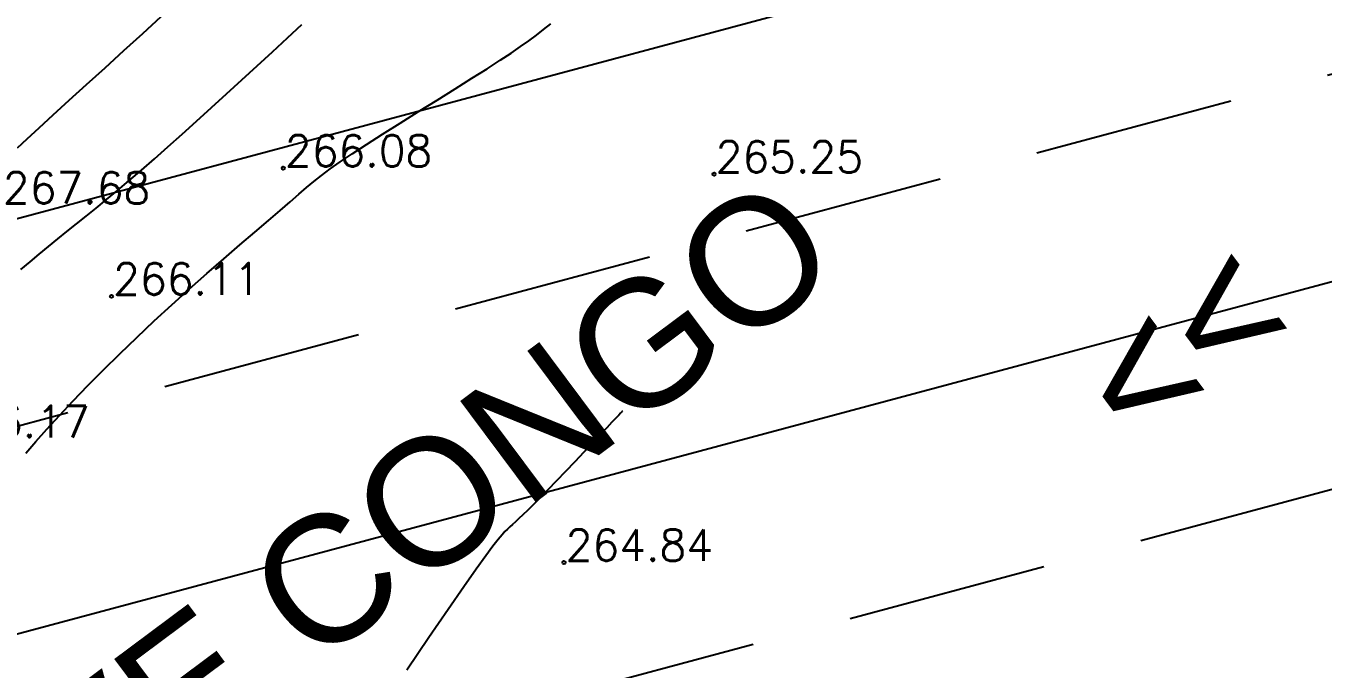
# Model space of a CAD drawing. Extents: x 524954 to 526204, y 9523489 to 9524010.
# Drawn here: x 525995.9 to 526036.96, y 9523672.69 to 9523693.05 of the extents above; entities that cross this region are included whole.
import ezdxf

# ---------------------------------------------------------------- set-up
doc = ezdxf.new("R2010")
doc.units = 0
doc.header["$PDMODE"] = 33
doc.header["$PDSIZE"] = 0.1
doc.linetypes.add('ACAD_ISO12W100', pattern=[21, 12, -3, 0, -3, 0, -3])
doc.linetypes.add('CACHE2', pattern=[4.7625, 3.175, -1.5875])
for name, color, linetype in [('Bord Fleuve', 4, 'ACAD_ISO12W100'), ('CN_01_00', 3, 'Continuous'), ('CN_02_00', 4, 'Continuous'), ('CN_05_00', 6, 'Continuous'), ('TopoAlt', 3, 'Continuous'), ('TOPOJIS', 7, 'Continuous'), ('Toponomie', 7, 'CACHE2')]:
    doc.layers.add(name, color=color, linetype=linetype)
doc.styles.add('Simplex 1.0', font='Simplex.shx', dxfattribs={"width": 0.99, "height": 1})
doc.styles.get("Standard").update_dxf_attribs({"font": 'arial.ttf'})

# ---------------------------------------------------------------- blocks, each defined once
blk = doc.blocks.new('TCPOINT M')
at = {"color": 0}
blk.add_point((0, 0), dxfattribs=at)
at = {"layer": 'TopoAlt', "style": 'Simplex 1.0', "width": 0.99}
blk.add_attdef('ALT', (0.15, 0.15), '', height=1, dxfattribs=at)

msp = doc.modelspace()

# ---------------------------------------------------------------- hatches: boundary and pattern name
at = {"layer": 'Bord Fleuve', "ltscale": 0.5}
h = msp.add_hatch(dxfattribs=at)
h.set_pattern_fill('ANSI33', color=256, scale=2, angle=330, style=0)
h.paths.add_polyline_path([(526101.715, 9523771.778), (526101.498, 9523728.689), (526067.042, 9523702.1), (526048.223, 9523678.528), (526031.816, 9523676.184), (526027.837, 9523671.249), (526016.46, 9523661.911), (526012.684, 9523655.259), (526010.342, 9523652.337), (526009.349, 9523649.826), (526002.836, 9523644.901), (526001.359, 9523638.704), (525998.552, 9523634.868), (525992.641, 9523630.59), (525971.373, 9523621.771), (525946.333, 9523622.282), (525936.503, 9523619.892), (525930.695, 9523617.923), (525919.699, 9523615.395), (525895.841, 9523612.948), (525885.599, 9523613.628), (525875.196, 9523613.421), (525867.372, 9523614.558), (525859.164, 9523613.749), (525850.68, 9523611.584), (525842.877, 9523609.413), (525834.137, 9523605.724), (525821.783, 9523602.11), (525815.903, 9523600.185), (525796.184, 9523594.113), (525774.026, 9523585.199), (525767.099, 9523581.761), (525763.989, 9523580.32), (525760.33, 9523578.539), (525748.039, 9523572.413), (525744.059, 9523571.766), (525739.195, 9523569.005), (525726.381, 9523563.785), (525719.788, 9523561.814), (525707.248, 9523554.536), (525700.147, 9523552.212), (525692.212, 9523549.16), (525674.921, 9523545.702), (525662.522, 9523542.332), (525644.942, 9523541.016), (525635.899, 9523540.053), (525621.612, 9523536.522), (525609.298, 9523533.789), (525593.484, 9523529.477), (525590.482, 9523529.837), (525587.338, 9523528.188), (525575.413, 9523524.864), (525573.541, 9523524.376), (525537.559, 9523507.804), (525536.053, 9523507.312), (525509.961, 9523500.658), (525472.702, 9523501.018), (525453.195, 9523495.13), (525425.264, 9523493.316), (525409.725, 9523500.229), (525383.624, 9523517.145), (525374.857, 9523528.592), (525397.503, 9523550.219), (525408.728, 9523544.096), (525423.511, 9523536.311), (525445.736, 9523537.578), (525453.966, 9523539.782), (525464.454, 9523546.087), (525473.153, 9523547.827), (525482.046, 9523548.599), (525491.438, 9523548.246), (525499.251, 9523546.152), (525510.455, 9523545.914), (525524.182, 9523548.573), (525533.752, 9523550.446), (525539.312, 9523550.42), (525543.959, 9523554.529), (525548.966, 9523556.567), (525556.157, 9523559.482), (525565.701, 9523562.659), (525575.687, 9523565.927), (525586.045, 9523569.089), (525592.726, 9523570.833), (525599.232, 9523573.013), (525615.849, 9523577.326), (525625.16, 9523582.583), (525628.685, 9523586.517), (525632.523, 9523586.625), (525648.079, 9523583.088), (525655.429, 9523583.638), (525665.347, 9523586.334), (525670.505, 9523587.365), (525674.974, 9523592.31), (525681.363, 9523595.427), (525690.374, 9523596.897), (525696.726, 9523596.667), (525703.112, 9523600.372), (525712.502, 9523603.181), (525720.951, 9523606.622), (525729.973, 9523611.744), (525735.094, 9523612.577), (525741.896, 9523615.967), (525746.088, 9523618.007), (525749.05, 9523619.379), (525756.94, 9523623.296), (525766.831, 9523627.898), (525804.249, 9523638.101), (525817.576, 9523642.025), (525828.432, 9523644.919), (525839.805, 9523649.896), (525846.166, 9523651.166), (525855.839, 9523655.822), (525867.776, 9523655.711), (525877.503, 9523655.632), (525886.144, 9523654.198), (525894.786, 9523653.829), (525911.157, 9523655.506), (525918.652, 9523656.801), (525925.004, 9523658.249), (525933.183, 9523660.832), (525939.613, 9523663.374), (525944.509, 9523665.893), (525950.393, 9523669.022), (525957.623, 9523672.73), (525962.986, 9523676.276), (525970.165, 9523679.965), (525973.599, 9523682.924), (525976.261, 9523684.646), (525980.145, 9523686.246), (525987.591, 9523689.162), (525991.967, 9523692.966), (525998.543, 9523697.851), (526003.542, 9523703.73), (526012.581, 9523711.677), (526026.66, 9523716.709), (526030.85, 9523726.011), (526046.387, 9523740.613), (526052.355, 9523745.599), (526061.927, 9523759.011), (526073.275, 9523760.379), (526077.818, 9523761.95), (526083.981, 9523762.217)])
h.paths.add_polyline_path([(525512.661, 9523516.101), (525534.357, 9523523.257), (525535.319, 9523520.342), (525513.623, 9523513.186)], flags=24)
h.paths.add_polyline_path([(525743.331, 9523593.045), (525764.315, 9523602.078), (525765.529, 9523599.259), (525744.545, 9523590.226)], flags=24)
h.paths.add_polyline_path([(525983.194, 9523662.071), (526001.508, 9523675.73), (526003.343, 9523673.269), (525985.029, 9523659.611)], flags=24)

# ---------------------------------------------------------------- linework, layer by layer
at = {"layer": 'CN_01_00', "elevation": 267, "flags": 128}
msp.add_lwpolyline([(525995.742, 9523685.337), (525996.035, 9523685.583), (525996.327, 9523685.828), (525996.619, 9523686.069), (525996.91, 9523686.307), (525997.202, 9523686.543), (525997.5, 9523686.782), (525997.805, 9523687.027), (525998.121, 9523687.283), (525998.451, 9523687.553), (525998.799, 9523687.841), (525999.166, 9523688.152), (525999.557, 9523688.488), (525999.968, 9523688.847), (526000.398, 9523689.227), (526000.844, 9523689.625), (526001.303, 9523690.039), (526001.772, 9523690.465), (526002.251, 9523690.9), (526002.735, 9523691.343), (526003.221, 9523691.789), (526003.705, 9523692.234), (526004.178, 9523692.671), (526004.635, 9523693.094)], dxfattribs=at)
at = {"layer": 'CN_02_00', "flags": 128}
for points, elevation in [([(525995.633, 9523689.19), (525995.946, 9523689.478), (525996.319, 9523689.823), (525996.764, 9523690.231), (525997.271, 9523690.694), (525997.823, 9523691.197), (525998.406, 9523691.727), (525999.004, 9523692.271), (525999.602, 9523692.814), (526000.183, 9523693.343)], 268), ([(525995.903, 9523679.53), (525996.215, 9523679.892), (525996.57, 9523680.29), (525996.967, 9523680.721), (525997.4, 9523681.181), (525997.865, 9523681.664), (525998.358, 9523682.163), (525998.875, 9523682.674), (525999.41, 9523683.191), (525999.96, 9523683.709), (526000.52, 9523684.223), (526001.08, 9523684.726), (526001.632, 9523685.212), (526002.167, 9523685.677), (526002.675, 9523686.115), (526003.148, 9523686.52), (526003.576, 9523686.886), (526003.95, 9523687.208), (526004.266, 9523687.483), (526004.537, 9523687.72), (526004.781, 9523687.931), (526005.016, 9523688.126), (526005.26, 9523688.319), (526005.53, 9523688.521), (526005.846, 9523688.744), (526006.225, 9523688.999), (526006.678, 9523689.294), (526007.193, 9523689.623), (526007.75, 9523689.975), (526008.33, 9523690.338), (526008.914, 9523690.703), (526009.483, 9523691.057), (526010.017, 9523691.392), (526010.496, 9523691.695), (526010.908, 9523691.96), (526011.258, 9523692.19), (526011.559, 9523692.395), (526011.823, 9523692.581), (526012.061, 9523692.757), (526012.287, 9523692.932), (526012.513, 9523693.112)], 266)]:
    msp.add_lwpolyline(points, dxfattribs=dict(at, elevation=elevation))
at = {"layer": 'CN_05_00', "elevation": 265, "flags": 128}
msp.add_lwpolyline([(526014.785, 9523680.86), (526014.784, 9523680.859), (526014.777, 9523680.852), (526014.759, 9523680.832), (526014.723, 9523680.794), (526014.663, 9523680.731), (526014.574, 9523680.636), (526014.45, 9523680.505), (526014.285, 9523680.329), (526014.076, 9523680.107), (526013.831, 9523679.847), (526013.559, 9523679.559), (526013.272, 9523679.256), (526012.98, 9523678.948), (526012.693, 9523678.648), (526012.421, 9523678.366), (526012.176, 9523678.113), (526011.965, 9523677.9), (526011.786, 9523677.722), (526011.635, 9523677.575), (526011.508, 9523677.453), (526011.399, 9523677.352), (526011.305, 9523677.266), (526011.221, 9523677.19), (526011.143, 9523677.118), (526011.064, 9523677.042), (526010.972, 9523676.944), (526010.85, 9523676.798), (526010.684, 9523676.584), (526010.459, 9523676.278), (526010.158, 9523675.857), (526009.767, 9523675.298), (526009.27, 9523674.579), (526008.66, 9523673.688), (526007.961, 9523672.661)], dxfattribs=at)

# ---------------------------------------------------------------- block references
at = {"layer": 'TOPOJIS'}
ref = msp.add_blockref('TCPOINT M', (526004.048, 9523688.546, 266.08), dxfattribs=at)
ref.add_attrib('ALT', '266.08', (526004.098, 9523688.596, 266.08), dxfattribs={"layer": 'TopoAlt', "height": 1, "style": 'Simplex 1.0', "width": 0.99})
ref = msp.add_blockref('TCPOINT M', (526017.68, 9523688.356, 265.25), dxfattribs=at)
ref.add_attrib('ALT', '265.25', (526017.73, 9523688.406, 265.25), dxfattribs={"layer": 'TopoAlt', "height": 1, "style": 'Simplex 1.0', "width": 0.99})
ref = msp.add_blockref('TCPOINT M', (525995.123, 9523687.375, 267.68), dxfattribs=at)
ref.add_attrib('ALT', '267.68', (525995.173, 9523687.425, 267.68), dxfattribs={"layer": 'TopoAlt', "height": 1, "style": 'Simplex 1.0', "width": 0.99})
ref = msp.add_blockref('TCPOINT M', (525998.613, 9523684.49, 266.11), dxfattribs=at)
ref.add_attrib('ALT', '266.11', (525998.663, 9523684.54, 266.11), dxfattribs={"layer": 'TopoAlt', "height": 1, "style": 'Simplex 1.0', "width": 0.99})
ref = msp.add_blockref('TCPOINT M', (525993.207, 9523679.976, 266.17), dxfattribs=at)
ref.add_attrib('ALT', '266.17', (525993.257, 9523680.026, 266.17), dxfattribs={"layer": 'TopoAlt', "height": 1, "style": 'Simplex 1.0', "width": 0.99})
ref = msp.add_blockref('TCPOINT M', (526012.932, 9523676.063, 264.84), dxfattribs=at)
ref.add_attrib('ALT', '264.84', (526012.982, 9523676.113, 264.84), dxfattribs={"layer": 'TopoAlt', "height": 1, "style": 'Simplex 1.0', "width": 0.99})

# ---------------------------------------------------------------- texts
at = {"layer": 'Toponomie', "char_height": 4, "width": 84.1504, "attachment_point": 1, "rotation": 36.7165}
for s, insert in [('FLEUVE CONGO', (525983.894, 9523661.969)), ('<< ', (526028.677, 9523682.593))]:
    msp.add_mtext(s, dxfattribs=dict(at, insert=insert))

doc.saveas('drawing.dxf')
